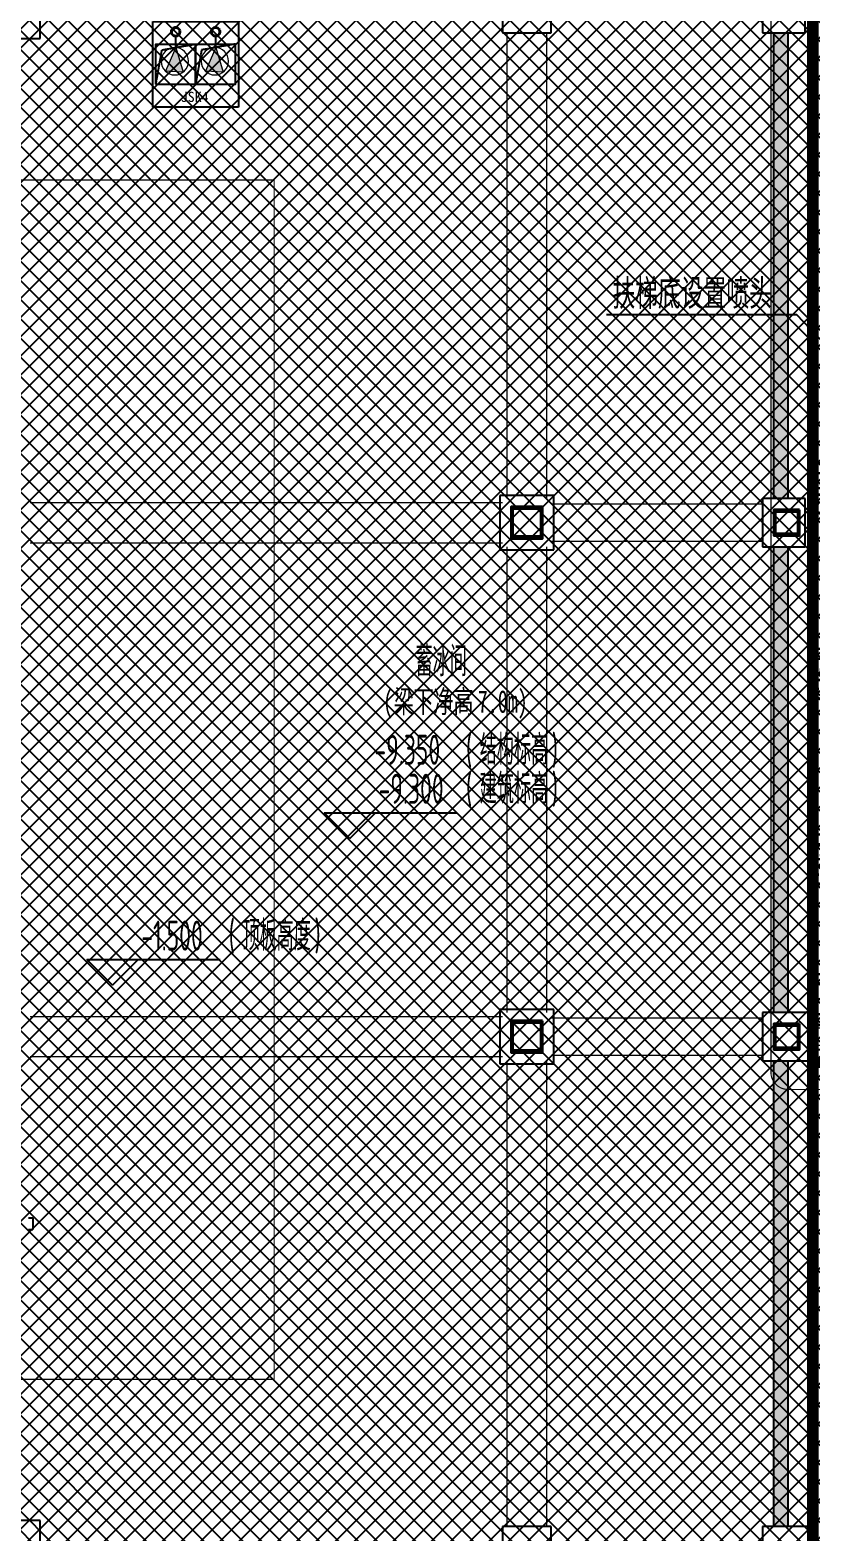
# Model space of a CAD drawing. Extents: x 6824721 to 16538177, y 2478193 to 6665639.
# Drawn here: x 8753614 to 8767290, y 2838028 to 2864327 of the extents above; entities that cross this region are included whole.
import ezdxf

# ---------------------------------------------------------------- set-up
doc = ezdxf.new("R2010")
doc.units = 0
doc.header["$LTSCALE"] = 10
for name, pattern in [('CONTINOUS', [0]), ('DASH', [0.35, 0.25, -0.1]), ('DASHEDX2', [1.5, 1, -0.5]), ('排水', [1.1, 1, -0.1]), ('短虚线', [187.5, 125, -62.5])]:
    doc.linetypes.add(name, pattern=pattern)
for name, color, linetype, lineweight in [('$0$A-PUB_HATCH', 8, 'Continuous', 0), ('GPS-污水', 2, '排水', 40), ('钢梁', 141, 'Continuous', 18)]:
    doc.layers.add(name, color=color, linetype=linetype, lineweight=lineweight)
for name, color, linetype in [('0-wo', 8, 'Continuous'), ('0-绿', 3, 'Continuous'), ('S-梁-实线', 4, 'CONTINOUS'), ('S-梁-虚线', 4, 'DASH'), ('W-DIM_喷淋', 3, 'Continuous'), ('W-TWT_LEAD', 3, 'Continuous'), ('WALL', 9, 'Continuous'), ('排水', 224, 'DASHEDX2'), ('集水坑', 4, 'Continuous')]:
    doc.layers.add(name, color=color, linetype=linetype)
doc.styles.add('8B2_02', font='tssdeng.shx', dxfattribs={"width": 0.7, "bigfont": 'TSSDCHN.shx'})
doc.styles.add('_TCH_DIM_T3', font='SIMPLEX', dxfattribs={"width": 0.705882, "bigfont": 'GBCBIG'})
doc.styles.add('_TWT_SERIAL', font='TSSDENG', dxfattribs={"width": 0.8, "height": 3.5, "bigfont": 'TSSDCHN'})
doc.styles.get("Standard").update_dxf_attribs({"font": 'TSSDENG.shx', "width": 0.7, "bigfont": 'TSSDCHN.shx'})
doc.styles.add('黑体', font='simhei.ttf', dxfattribs={"width": 0.65})
doc.dimstyles.new('_TWT_ARCH&&150', dxfattribs={"dimtxt": 446.25, "dimasz": 150, "dimexe": 375, "dimexo": 450, "dimgap": 189.375, "dimtad": 1, "dimdec": 0, "dimzin": 0, "dimdsep": 46, "dimtxsty": '_TCH_DIM_T3', "dimblk": 'ARCHTICK', "dimcen": 0.09, "dimclrt": 7, "dimazin": 2, "dimtfac": 1, "dimtdec": 0, "dimtix": 1, "dimtmove": 2, "dimatfit": 3, "dimfxl": 0, "dimtolj": 1, "dimtzin": 0, "dimarcsym": 0})

# ---------------------------------------------------------------- blocks, each defined once
blk = doc.blocks.new('$SB01_1')
h = blk.add_hatch(color=256)
h.dxf.hatch_style = 1
h.paths.add_polyline_path([(-0.381, -0.323), (0.5, 0), (-0.381, 0.323)])
h.paths.add_polyline_path([(0, 0), (0.002, 0), (0.002, 0.001), (0, 0.001)], flags=24)
h.paths.add_polyline_path([(0, -0.002), (0.003, -0.002), (0.003, -0.001), (0, -0.001)], flags=24)
h.paths.add_polyline_path([(0, -0.003), (0.003, -0.003), (0.003, -0.002), (0, -0.002)], flags=24)
for p, q in [((0.5, 0), (-0.381, 0.323)), ((-0.381, 0.323), (-0.381, -0.323)), ((0.5, 0), (-0.381, -0.323))]:
    blk.add_line(p, q)
blk.add_circle((0, 0), 0.5)
at = {"flags": 1}
for tag, p in [('UNIT', (0, 0)), ('SPEC', (0, -0.002)), ('WHAT', (0, -0.003))]:
    blk.add_attdef(tag, p, '', height=0.001, dxfattribs=at)
blk = doc.blocks.new('人防集水坑')
at = {"layer": 'GPS-污水', "color": 8, "linetype": '排水', "const_width": 35}
for points in [[(307486, 701151), (307284, 701151)], [(307486, 700451), (307284, 700451)]]:
    blk.add_lwpolyline(points, dxfattribs=at)
at = {"layer": 'GPS-污水', "color": 8, "linetype": '排水'}
for centre in [(307561, 701151), (307561, 700451)]:
    blk.add_circle(centre, 75, dxfattribs=at)
at = {"layer": '集水坑', "color": 8, "linetype": 'DASH', "ltscale": 0.5}
blk.add_lwpolyline([(306241, 700051), (306241, 701551), (307741, 701551), (307741, 700051)], close=True, dxfattribs=at)
at = {"layer": '集水坑', "color": 8, "linetype": 'Continuous', "ltscale": 0.5}
for points in [[(306641, 701501), (306641, 700801), (307341, 700801), (307341, 701501)], [(306641, 700801), (306641, 700101), (307341, 700101), (307341, 700801)]]:
    blk.add_lwpolyline(points, close=True, dxfattribs=at)
at = {"layer": '集水坑', "color": 8, "linetype": 'DASH', "ltscale": 0.5}
for points in [[(307341, 700801), (307237, 701397), (306641, 701501)], [(307347, 700101), (307243, 700697), (306647, 700801)]]:
    blk.add_lwpolyline(points, dxfattribs=at)
at = {"layer": '$0$A-PUB_HATCH', "color": 8, "linetype": '排水', "xscale": -480.0000000000002, "yscale": 480.0000000000002, "zscale": 480.0000000000002, "rotation": 176.2535374729293}
for p in [(307045, 701164, 0), (307045, 700464, 0)]:
    blk.add_blockref('$SB01_1', p, dxfattribs=at)
blk = doc.blocks.new('42pk')
at = {"layer": '排水', "color": 8, "linetype": 'DASH'}
for points in [[(456051, 761509, 0, 0, 0), (456763, 762221, 160, 0, 0), (457187, 762645, 0, 0, 0)], [(460032, 761509, 0, 0, 0), (459320, 762221, 160, 0, 0), (458896, 762645, 0, 0, 0)]]:
    blk.add_lwpolyline(points, format="xyseb", dxfattribs=at)
at = {"layer": '集水坑', "color": 8, "linetype": 'Continuous', "rotation": 90}
blk.add_blockref('人防集水坑', (1158842, 456509), dxfattribs=at)
at = {"layer": '0-绿', "color": 8, "linetype": 'DASH', "style": '黑体'}
blk.add_text('JSK4', height=179.2, dxfattribs=at).set_placement((457781, 762841, 0))
blk = doc.blocks.new('jkytk')
at = {"layer": 'WALL', "color": 1, "const_width": 200}
for points in [[(8461089, 2819747), (8461089, 2837097), (8461389, 2837097), (8461389, 2845897), (8461939, 2845897), (8461939, 2854897), (8466789, 2854897), (8466789, 2873047), (8470789, 2873047), (8470788, 2878797), (8466314, 2878797), (8466314, 2882197), (8461389, 2882197), (8461389, 2891147), (8463239, 2891147), (8463239, 2900447), (8461422, 2900447), (8461422, 2902952), (8466214, 2902952), (8466214, 2927322), (8499413, 2927322)], [(8425389, 2846002), (8430814, 2846002), (8430814, 2833302), (8454814, 2833302), (8454814, 2837102), (8461389, 2837102), (8461389, 2845902), (8461939, 2845902), (8461939, 2878802), (8466314, 2878802), (8466314, 2882202), (8461389, 2882202), (8461389, 2891152), (8461514, 2891152), (8461514, 2898727)]]:
    blk.add_lwpolyline(points, dxfattribs=at)
blk = doc.blocks.new('LIANGMOBAN')
at = {"layer": 'S-梁-实线', "lineweight": 18}
for p, q in [((1892491, 150303), (1892491, 142153)), ((1892416, 142078), (1884141, 142078)), ((1884141, 141378), (1892416, 141378)), ((1892491, 141303), (1892491, 133153)), ((1892416, 133078), (1884141, 133078)), ((1884141, 132378), (1892416, 132378)), ((1892491, 132303), (1892491, 124153))]:
    blk.add_line(p, q, dxfattribs=at)
at = {"layer": 'S-梁-虚线', "color": 8, "lineweight": 18}
for p, q in [((1893191, 142153), (1893191, 150303)), ((1896966, 142053), (1893266, 142053)), ((1893191, 133153), (1893191, 141303)), ((1893266, 141403), (1896966, 141403)), ((1896966, 133053), (1893266, 133053)), ((1893191, 124153), (1893191, 132303)), ((1893266, 132403), (1896966, 132403))]:
    blk.add_line(p, q, dxfattribs=at)
at = {"layer": '钢梁', "color": 8, "linetype": '短虚线', "lineweight": 18}
for p, q in [((1900391, 132878), (1897816, 132878)), ((1897816, 132578), (1900391, 132578))]:
    blk.add_line(p, q, dxfattribs=at)
blk = doc.blocks.new('_ArchTick')
at = {"color": 0, "linetype": 'ByBlock', "const_width": 0.4}
blk.add_lwpolyline([(-0.5, -0.5), (0.5, 0.5)], dxfattribs=at)
blk = doc.blocks.new('*D486')
at = {"layer": 'Defpoints', "color": 0, "transparency": 16777216}
for p in [(8767959, 2848126), (8768439, 2848126), (8768439, 2846476)]:
    blk.add_point(p, dxfattribs=at)
at = {"layer": 'W-DIM_喷淋', "color": 0, "lineweight": -2, "transparency": 16777216}
for p, q in [((8767989, 2848126), (8767584, 2848126)), ((8767959, 2846476), (8767959, 2848126)), ((8767989, 2846476), (8767584, 2846476))]:
    blk.add_line(p, q, dxfattribs=at)
at = {"layer": 'W-DIM_喷淋', "color": 0, "lineweight": -2, "transparency": 16777216, "xscale": 150, "yscale": 150, "zscale": 150}
for p, rotation in [((8767959, 2848126), 90), ((8767959, 2846476), 270)]:
    blk.add_blockref('_ArchTick', p, dxfattribs=dict(at, rotation=rotation))
at = {"layer": 'W-DIM_喷淋', "color": 7, "transparency": 16777216, "insert": (8767547, 2847301), "char_height": 446.2, "attachment_point": 5, "rotation": 90, "style": '_TCH_DIM_T3'}
blk.add_mtext('\\A1;1650', dxfattribs=at)
blk = doc.blocks.new('*D487')
at = {"layer": 'Defpoints', "color": 0, "transparency": 16777216}
for p in [(8767959, 2851376), (8768439, 2851376), (8768439, 2848126)]:
    blk.add_point(p, dxfattribs=at)
at = {"layer": 'W-DIM_喷淋', "color": 0, "lineweight": -2, "transparency": 16777216}
for p, q in [((8767989, 2851376), (8767584, 2851376)), ((8767959, 2848126), (8767959, 2851376)), ((8767989, 2848126), (8767584, 2848126))]:
    blk.add_line(p, q, dxfattribs=at)
at = {"layer": 'W-DIM_喷淋', "color": 0, "lineweight": -2, "transparency": 16777216, "xscale": 150, "yscale": 150, "zscale": 150}
for p, rotation in [((8767959, 2851376), 90), ((8767959, 2848126), 270)]:
    blk.add_blockref('_ArchTick', p, dxfattribs=dict(at, rotation=rotation))
at = {"layer": 'W-DIM_喷淋', "color": 7, "transparency": 16777216, "insert": (8767546, 2849751), "char_height": 446.2, "attachment_point": 5, "rotation": 90, "style": '_TCH_DIM_T3'}
blk.add_mtext('\\A1;3250', dxfattribs=at)
blk = doc.blocks.new('*D488')
at = {"layer": 'Defpoints', "color": 0, "transparency": 16777216}
for p in [(8767959, 2854626), (8768439, 2854626), (8768439, 2851376)]:
    blk.add_point(p, dxfattribs=at)
at = {"layer": 'W-DIM_喷淋', "color": 0, "lineweight": -2, "transparency": 16777216}
for p, q in [((8767989, 2854626), (8767584, 2854626)), ((8767959, 2851376), (8767959, 2854626)), ((8767989, 2851376), (8767584, 2851376))]:
    blk.add_line(p, q, dxfattribs=at)
at = {"layer": 'W-DIM_喷淋', "color": 0, "lineweight": -2, "transparency": 16777216, "xscale": 150, "yscale": 150, "zscale": 150}
for p, rotation in [((8767959, 2854626), 90), ((8767959, 2851376), 270)]:
    blk.add_blockref('_ArchTick', p, dxfattribs=dict(at, rotation=rotation))
at = {"layer": 'W-DIM_喷淋', "color": 7, "transparency": 16777216, "insert": (8767546, 2853001), "char_height": 446.2, "attachment_point": 5, "rotation": 90, "style": '_TCH_DIM_T3'}
blk.add_mtext('\\A1;3250', dxfattribs=at)
blk = doc.blocks.new('*D489')
at = {"layer": 'Defpoints', "color": 0, "transparency": 16777216}
for p in [(8767959, 2857876), (8768439, 2857876), (8768439, 2854626)]:
    blk.add_point(p, dxfattribs=at)
at = {"layer": 'W-DIM_喷淋', "color": 0, "lineweight": -2, "transparency": 16777216}
for p, q in [((8767989, 2857876), (8767584, 2857876)), ((8767959, 2854626), (8767959, 2857876)), ((8767989, 2854626), (8767584, 2854626))]:
    blk.add_line(p, q, dxfattribs=at)
at = {"layer": 'W-DIM_喷淋', "color": 0, "lineweight": -2, "transparency": 16777216, "xscale": 150, "yscale": 150, "zscale": 150}
for p, rotation in [((8767959, 2857876), 90), ((8767959, 2854626), 270)]:
    blk.add_blockref('_ArchTick', p, dxfattribs=dict(at, rotation=rotation))
at = {"layer": 'W-DIM_喷淋', "color": 7, "transparency": 16777216, "insert": (8767546, 2856251), "char_height": 446.2, "attachment_point": 5, "rotation": 90, "style": '_TCH_DIM_T3'}
blk.add_mtext('\\A1;3250', dxfattribs=at)

msp = doc.modelspace()

# ---------------------------------------------------------------- hatches: boundary and pattern name
h = msp.add_hatch()
h.set_pattern_fill('ANSI37', color=8, scale=150)
h.set_pattern_definition([(45, (8303016.86, 2710265.2), (-168.3798, 168.3798), []), (135, (8303016.86, 2710265.2), (-168.3798, -168.3798), [])])
h.paths.add_polyline_path([(8824414.1, 2949451.5), (8824414.1, 2935151.5), (8842714.1, 2935151.5), (8842714.1, 2879526.5), (8827964.1, 2879526.5), (8827964.1, 2881476.5), (8830839.1, 2881476.5), (8830939.1, 2886876.5), (8804334.6, 2886876.5), (8804142.3, 2820149.7), (8833564.1, 2820152.3), (8833564.1, 2817714.5), (8841204.8, 2810768), (8839163.9, 2808501.4), (8843102.6, 2804955), (8820829.2, 2780217.9), (8820829.2, 2770055.4), (8785124.6, 2730401.5), (8708264.1, 2730401.5), (8708264.1, 2736351.5), (8695014.1, 2750701.5), (8695014.1, 2775001.5), (8703014.1, 2775002.8), (8703014.1, 2949451.5), (8712039.3, 2949451.5)])
at = {"layer": '0-wo'}
for points in [[(8766889.1, 2864276.5), (8766639.1, 2864276.5), (8766639.1, 2856126.5), (8766889.1, 2856126.5)], [(8766889.1, 2855276.5), (8766639.1, 2855276.5), (8766639.1, 2847126.5), (8766889.1, 2847126.5)], [(8766889.1, 2846276.5), (8766639.1, 2846276.5), (8766639.1, 2838126.5), (8766889.1, 2838126.5)]]:
    msp.add_hatch(color=8, dxfattribs=at).paths.add_polyline_path(points)

# ---------------------------------------------------------------- linework, layer by layer
at = {"layer": '0-wo', "color": 8}
for p, q in [((8753789.1, 2864176.5), (8753789.1, 2865226.5)), ((8761889.1, 2865126.5), (8761889.1, 2864276.5)), ((8762739.1, 2864276.5), (8762739.1, 2865126.5)), ((8766439.1, 2865126.5), (8766439.1, 2864276.5)), ((8767189.1, 2864276.5), (8767189.1, 2865126.5)), ((8761889.1, 2864276.5), (8762739.1, 2864276.5)), ((8766439.1, 2864276.5), (8767189.1, 2864276.5)), ((8766639.1, 2856126.5), (8766639.1, 2864276.5)), ((8766889.1, 2856126.5), (8766889.1, 2864276.5)), ((8752739.1, 2864176.5), (8753789.1, 2864176.5)), ((8762789.1, 2856176.5), (8761839.1, 2856176.5)), ((8761839.1, 2856176.5), (8761839.1, 2855226.5)), ((8762789.1, 2855226.5), (8762789.1, 2856176.5)), ((8767189.1, 2856126.5), (8766439.1, 2856126.5)), ((8766439.1, 2856126.5), (8766439.1, 2855276.5)), ((8767189.1, 2855276.5), (8767189.1, 2856126.5)), ((8761839.1, 2855226.5), (8762789.1, 2855226.5)), ((8766439.1, 2855276.5), (8767189.1, 2855276.5)), ((8766639.1, 2847126.5), (8766639.1, 2855276.5)), ((8766889.1, 2847126.5), (8766889.1, 2855276.5)), ((8759212.9, 2850171.5), (8758762.9, 2850621.5)), ((8758762.9, 2850621.5), (8761096.7, 2850621.5)), ((8759212.9, 2850171.5), (8759662.9, 2850621.5)), ((8755057.8, 2847600.9), (8754607.8, 2848050.9)), ((8754607.8, 2848050.9), (8756941.6, 2848050.9)), ((8755057.8, 2847600.9), (8755507.8, 2848050.9)), ((8762789.1, 2847176.5), (8761839.1, 2847176.5)), ((8761839.1, 2847176.5), (8761839.1, 2846226.5)), ((8762789.1, 2846226.5), (8762789.1, 2847176.5)), ((8767289.1, 2847126.5), (8766439.1, 2847126.5)), ((8766439.1, 2847126.5), (8766439.1, 2846276.5)), ((8767289.1, 2846276.5), (8767289.1, 2847126.5)), ((8767289.1, 2846476.5), (8771939.1, 2846476.5)), ((8761839.1, 2846226.5), (8762789.1, 2846226.5)), ((8766439.1, 2846276.5), (8767289.1, 2846276.5)), ((8766639.1, 2838126.5), (8766639.1, 2846276.5)), ((8766889.1, 2838126.5), (8766889.1, 2846276.5)), ((8767289.1, 2846276.5), (8772139.1, 2846276.5)), ((8753589.1, 2843526.5), (8753664.1, 2843526.5)), ((8753664.1, 2843526.5), (8753664.1, 2843326.5)), ((8753589.1, 2843326.5), (8753664.1, 2843326.5)), ((8753789.1, 2838226.5), (8752739.1, 2838226.5)), ((8753789.1, 2837176.5), (8753789.1, 2838226.5)), ((8762739.1, 2838126.5), (8761889.1, 2838126.5)), ((8761889.1, 2838126.5), (8761889.1, 2837276.5)), ((8762739.1, 2837276.5), (8762739.1, 2838126.5)), ((8767289.1, 2838126.5), (8766439.1, 2838126.5)), ((8766439.1, 2838126.5), (8766439.1, 2837276.5)), ((8767289.1, 2837276.5), (8767289.1, 2838126.5))]:
    msp.add_line(p, q, dxfattribs=at)
at = {"layer": '0-wo', "color": 8, "linetype": 'DASH', "const_width": 20}
msp.add_lwpolyline([(8766589.1, 2870376.5), (8766589.1, 2846076.5, 0.4142136), (8766889.1, 2845776.5), (8772339.1, 2845776.5, 0.4142136), (8772639.1, 2846076.5), (8772639.1, 2863626.5, -0.4142136), (8772939.1, 2863926.5), (8776339.1, 2863926.5, 0.4142348), (8776639.1, 2864226.5), (8776638.7, 2870376.5, 0.4141923), (8776338.7, 2870676.5), (8766889.1, 2870676.5, 0.4142136)], format="xyb", close=True, dxfattribs=at)
msp.add_lwpolyline([(8742889.1, 2861701.5), (8757889.1, 2861701.5), (8757889.1, 2840701.5), (8742889.1, 2840701.5)], close=True, dxfattribs=at)
at = {"layer": '0-wo', "color": 8, "lineweight": 35}
for points in [[(8762589.1, 2855976.5), (8762039.1, 2855976.5), (8762039.1, 2855426.5), (8762589.1, 2855426.5)], [(8762559.1, 2855456.5), (8762069.1, 2855456.5), (8762069.1, 2855946.5), (8762559.1, 2855946.5)], [(8767089.1, 2855926.5), (8766639.1, 2855926.5), (8766639.1, 2855476.5), (8767089.1, 2855476.5)], [(8767059.1, 2855506.5), (8766669.1, 2855506.5), (8766669.1, 2855896.5), (8767059.1, 2855896.5)], [(8762589.1, 2846976.5), (8762039.1, 2846976.5), (8762039.1, 2846426.5), (8762589.1, 2846426.5)], [(8762559.1, 2846456.5), (8762069.1, 2846456.5), (8762069.1, 2846946.5), (8762559.1, 2846946.5)], [(8767089.1, 2846926.5), (8766639.1, 2846926.5), (8766639.1, 2846476.5), (8767089.1, 2846476.5)], [(8767059.1, 2846506.5), (8766669.1, 2846506.5), (8766669.1, 2846896.5), (8767059.1, 2846896.5)]]:
    msp.add_lwpolyline(points, close=True, dxfattribs=at)
at = {"layer": 'W-TWT_LEAD'}
for p, q in [((8767041.5, 2859339.5), (8763707.5, 2859339.5)), ((8768439.1, 2857876.5), (8767041.5, 2859339.5))]:
    msp.add_line(p, q, dxfattribs=at)

# ---------------------------------------------------------------- block references
msp.add_blockref('jkytk', (305383.7, -8645.8))
at = {"layer": '0-wo'}
msp.add_blockref('42pk', (8298472.7, 2100226.9), dxfattribs=at)
at = {"layer": '钢梁', "color": 6}
msp.add_blockref('LIANGMOBAN', (6869472.7, 2713973), dxfattribs=at)

# ---------------------------------------------------------------- texts
at = {"layer": '0-wo', "color": 6, "style": '8B2_02', "width": 0.6}
msp.add_text('蓄冰间', height=525, dxfattribs=at).set_placement((8760366.1, 2853009.9))
at = {"layer": '0-wo', "color": 8}
for s, height, style, width, p in [('(', 394.3, '黑体', 0.65, (8759798.4, 2852373.5)), ('梁下净高', 394.3, '黑体', 0.65, (8759982.7, 2852373.5)), ('7.0m)', 394.3, '黑体', 0.65, (8761457.1, 2852373.5)), ('-9.350', 525, '8B2_02', 0.6, (8759646.3, 2851461.5)), ('(', 525, '8B2_02', 0.6, (8761246.7, 2851461.5)), ('结构标高', 525, '8B2_02', 0.6, (8761489, 2851461.5)), (')', 525, '8B2_02', 0.6, (8762749, 2851461.5)), ('-9.300', 525, '8B2_02', 0.6, (8759719, 2850779)), ('(', 525, '8B2_02', 0.6, (8761246.7, 2850779)), ('建筑标高', 525, '8B2_02', 0.6, (8761489, 2850779)), (')', 525, '8B2_02', 0.6, (8762749, 2850779)), ('(', 525, '8B2_02', 0.6, (8757091.6, 2848208.4)), ('顶板高度', 525, '8B2_02', 0.6, (8757333.9, 2848208.4)), (')', 525, '8B2_02', 0.6, (8758593.9, 2848208.4)), ('-1.500', 525, '8B2_02', 0.6, (8755563.9, 2848208.4))]:
    msp.add_text(s, height=height, dxfattribs=dict(at, style=style, width=width)).set_placement(p)
at = {"layer": 'W-TWT_LEAD', "color": 7, "style": '_TWT_SERIAL', "width": 0.8}
msp.add_text('扶梯底设置喷头', height=525, dxfattribs=at).set_placement((8763812.5, 2859444.5))

# ---------------------------------------------------------------- dimensions: what is measured, and where the dimension line sits
at = {"layer": 'W-DIM_喷淋'}
for p1, p2, picture, middle in [((8768439.1, 2854626.5), (8768439.1, 2857876.5), '*D489', (8767546.5, 2856251.5)), ((8768439.1, 2851376.5), (8768439.1, 2854626.5), '*D488', (8767546.5, 2853001.5)), ((8768439.1, 2848126.5), (8768439.1, 2851376.5), '*D487', (8767546.5, 2849751.5)), ((8768439.1, 2846476.5), (8768439.1, 2848126.5), '*D486', (8767546.5, 2847301.5))]:
    dim = msp.add_aligned_dim(p1=p1, p2=p2, distance=480.1, dimstyle='_TWT_ARCH&&150', dxfattribs=at)
    dim.commit()
    dim.dimension.update_dxf_attribs({"geometry": picture, "text_midpoint": middle})

doc.saveas('drawing.dxf')
